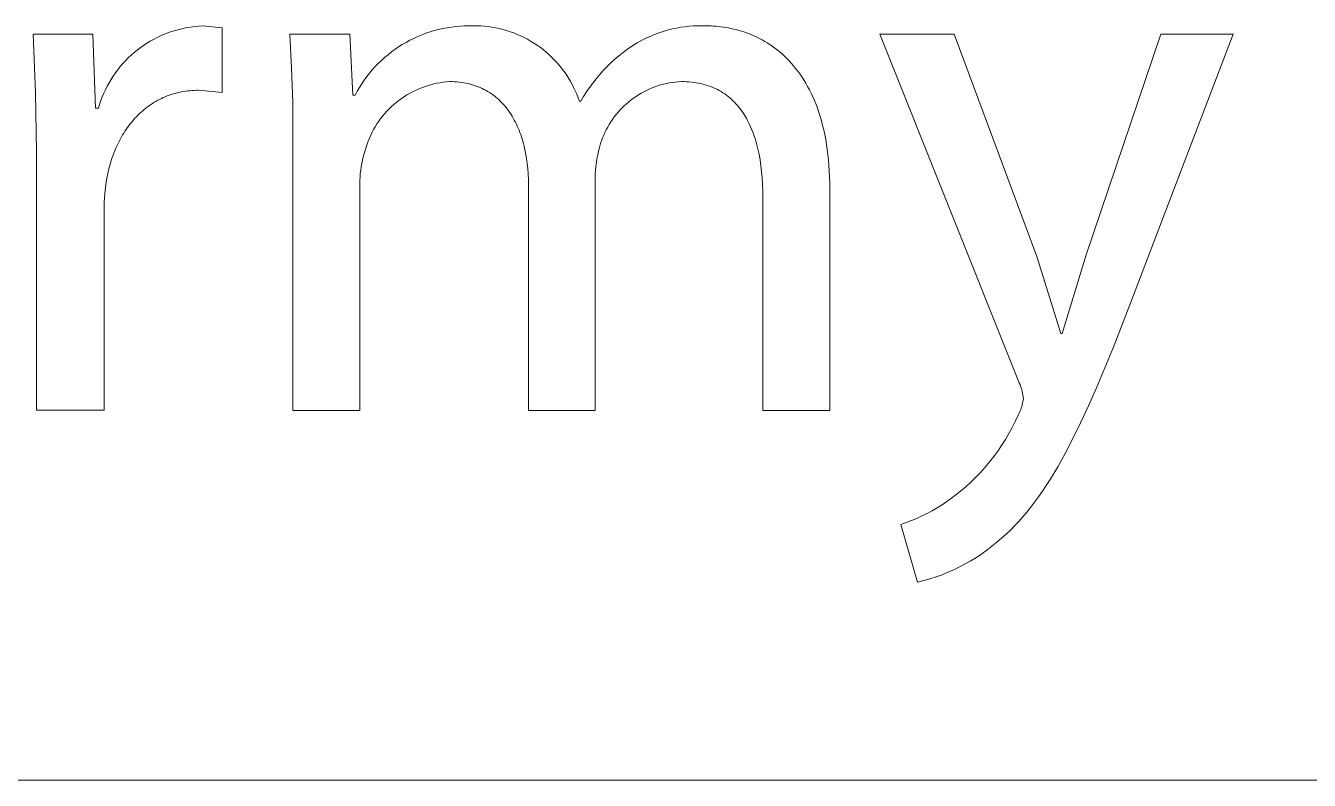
# Model space of a CAD drawing. Header units: millimetres. Extents: x 0 to 4030, y -54 to 2762.
# Drawn here: x 2987.1 to 3053.8, y -53.6 to -14.4 of the extents above; entities that cross this region are included whole.
import ezdxf

# ---------------------------------------------------------------- set-up
doc = ezdxf.new("R2010")
doc.units = ezdxf.units.MM
doc.header["$MEASUREMENT"] = 0
doc.layers.add('Domyślny', color=7, linetype='Continuous', true_color=0x000000)

msp = doc.modelspace()

# ---------------------------------------------------------------- linework, layer by layer
at = {"layer": 'Domyślny', "color": 18, "lineweight": 15, "true_color": 0x000000}
for p, q in [((2994.698, -14.701), (2994.893, -14.64)), ((2994.893, -14.64), (2995.09, -14.586)), ((2995.09, -14.586), (2995.289, -14.539)), ((2995.289, -14.539), (2995.49, -14.499)), ((2995.49, -14.499), (2995.692, -14.466)), ((2995.692, -14.466), (2995.894, -14.439)), ((2995.894, -14.439), (2996.098, -14.42)), ((2996.098, -14.42), (2996.302, -14.408)), ((2996.302, -14.408), (2997.322, -14.516)), ((2997.322, -14.516), (2997.322, -17.871)), ((3008.119, -14.719), (3008.336, -14.654)), ((3008.336, -14.654), (3008.555, -14.595)), ((3008.555, -14.595), (3008.777, -14.544)), ((3008.777, -14.544), (3009, -14.501)), ((3009, -14.501), (3009.224, -14.465)), ((3009.224, -14.465), (3009.449, -14.437)), ((3009.449, -14.437), (3009.675, -14.417)), ((3009.675, -14.417), (3009.902, -14.404)), ((3009.902, -14.404), (3010.129, -14.399)), ((3010.129, -14.399), (3010.356, -14.401)), ((3010.356, -14.401), (3010.552, -14.402)), ((3010.552, -14.402), (3010.747, -14.41)), ((3010.747, -14.41), (3010.942, -14.424)), ((3010.942, -14.424), (3011.137, -14.445)), ((3011.137, -14.445), (3011.33, -14.473)), ((3011.33, -14.473), (3011.523, -14.507)), ((3011.523, -14.507), (3011.714, -14.547)), ((3011.714, -14.547), (3011.904, -14.594)), ((3011.904, -14.594), (3012.092, -14.648)), ((3012.092, -14.648), (3012.278, -14.708)), ((3020.283, -14.676), (3020.496, -14.616)), ((3020.496, -14.616), (3020.71, -14.563)), ((3020.71, -14.563), (3020.925, -14.518)), ((3020.925, -14.518), (3021.143, -14.479)), ((3021.143, -14.479), (3021.361, -14.448)), ((3021.361, -14.448), (3021.58, -14.424)), ((3021.58, -14.424), (3021.8, -14.407)), ((3021.8, -14.407), (3022.02, -14.398)), ((3022.02, -14.398), (3022.241, -14.396)), ((3022.241, -14.396), (3022.461, -14.401)), ((3022.461, -14.401), (3022.584, -14.403)), ((3022.584, -14.403), (3022.708, -14.406)), ((3022.708, -14.406), (3022.833, -14.413)), ((3022.833, -14.413), (3022.96, -14.422)), ((3022.96, -14.422), (3023.089, -14.434)), ((3023.089, -14.434), (3023.218, -14.449)), ((3023.218, -14.449), (3023.349, -14.467)), ((3023.349, -14.467), (3023.481, -14.487)), ((3023.481, -14.487), (3023.613, -14.511)), ((3023.613, -14.511), (3023.747, -14.538)), ((3023.747, -14.538), (3023.881, -14.569)), ((3023.881, -14.569), (3024.015, -14.602)), ((3024.015, -14.602), (3024.15, -14.639)), ((3024.15, -14.639), (3024.286, -14.68)), ((2987.637, -17.89), (2987.512, -14.838)), ((2987.512, -14.838), (2990.612, -14.838)), ((2990.612, -14.838), (2990.746, -18.676)), ((2993.236, -15.424), (2993.407, -15.312)), ((2993.407, -15.312), (2993.582, -15.206)), ((2993.582, -15.206), (2993.76, -15.105)), ((2993.76, -15.105), (2993.942, -15.012)), ((2993.942, -15.012), (2994.127, -14.924)), ((2994.127, -14.924), (2994.315, -14.843)), ((2994.315, -14.843), (2994.505, -14.769)), ((2994.505, -14.769), (2994.698, -14.701)), ((3000.93, -16.596), (3000.828, -14.831)), ((3000.828, -14.831), (3003.955, -14.831)), ((3003.955, -14.831), (3004.102, -17.998)), ((3006.676, -15.379), (3006.872, -15.264)), ((3006.872, -15.264), (3007.072, -15.156)), ((3007.072, -15.156), (3007.275, -15.054)), ((3007.275, -15.054), (3007.482, -14.96)), ((3007.482, -14.96), (3007.691, -14.872)), ((3007.691, -14.872), (3007.904, -14.792)), ((3007.904, -14.792), (3008.119, -14.719)), ((3012.278, -14.708), (3012.462, -14.774)), ((3012.462, -14.774), (3012.644, -14.846)), ((3012.644, -14.846), (3012.823, -14.925)), ((3012.823, -14.925), (3012.999, -15.009)), ((3012.999, -15.009), (3013.172, -15.1)), ((3013.172, -15.1), (3013.342, -15.196)), ((3013.342, -15.196), (3013.509, -15.298)), ((3013.509, -15.298), (3013.672, -15.406)), ((3018.682, -15.405), (3018.871, -15.29)), ((3018.871, -15.29), (3019.063, -15.183)), ((3019.063, -15.183), (3019.259, -15.081)), ((3019.259, -15.081), (3019.458, -14.987)), ((3019.458, -14.987), (3019.661, -14.899)), ((3019.661, -14.899), (3019.866, -14.818)), ((3019.866, -14.818), (3020.073, -14.744)), ((3020.073, -14.744), (3020.283, -14.676)), ((3024.286, -14.68), (3024.421, -14.724)), ((3024.421, -14.724), (3024.557, -14.772)), ((3024.557, -14.772), (3024.692, -14.823)), ((3024.692, -14.823), (3024.827, -14.878)), ((3024.827, -14.878), (3024.962, -14.937)), ((3024.962, -14.937), (3025.097, -15)), ((3025.097, -15), (3025.231, -15.068)), ((3025.231, -15.068), (3025.365, -15.139)), ((3025.365, -15.139), (3025.498, -15.214)), ((3025.498, -15.214), (3025.63, -15.294)), ((3025.63, -15.294), (3025.76, -15.378)), ((3038.68, -32.848), (3031.473, -14.838)), ((3031.473, -14.838), (3035.339, -14.838)), ((3035.339, -14.838), (3039.62, -26.379)), ((3042.196, -26.299), (3046.075, -14.838)), ((3049.819, -14.838), (3044.505, -28.755)), ((3046.075, -14.838), (3049.819, -14.838)), ((2992.446, -16.07), (2992.595, -15.93)), ((2992.595, -15.93), (2992.748, -15.795)), ((2992.748, -15.795), (2992.907, -15.666)), ((2992.907, -15.666), (2993.069, -15.542)), ((2993.069, -15.542), (2993.236, -15.424)), ((3005.761, -16.049), (3005.935, -15.902)), ((3005.935, -15.902), (3006.114, -15.762)), ((3006.114, -15.762), (3006.297, -15.628)), ((3006.297, -15.628), (3006.485, -15.5)), ((3006.485, -15.5), (3006.676, -15.379)), ((3013.672, -15.406), (3013.832, -15.519)), ((3013.832, -15.519), (3013.987, -15.638)), ((3013.987, -15.638), (3014.139, -15.762)), ((3014.139, -15.762), (3014.286, -15.891)), ((3014.286, -15.891), (3014.428, -16.025)), ((3017.706, -16.141), (3017.92, -15.959)), ((3017.92, -15.959), (3018.14, -15.784)), ((3018.14, -15.784), (3018.316, -15.651)), ((3018.316, -15.651), (3018.497, -15.525)), ((3018.497, -15.525), (3018.682, -15.405)), ((3025.76, -15.378), (3025.89, -15.466)), ((3025.89, -15.466), (3026.019, -15.559)), ((3026.019, -15.559), (3026.146, -15.657)), ((3026.146, -15.657), (3026.272, -15.759)), ((3026.272, -15.759), (3026.397, -15.866)), ((3026.397, -15.866), (3026.519, -15.978)), ((3026.519, -15.978), (3026.64, -16.094)), ((2991.901, -16.68), (2992.029, -16.521)), ((2992.029, -16.521), (2992.163, -16.366)), ((2992.163, -16.366), (2992.302, -16.216)), ((2992.302, -16.216), (2992.446, -16.07)), ((3000.984, -18.364), (3000.93, -16.596)), ((3005.119, -16.69), (3005.271, -16.521)), ((3005.271, -16.521), (3005.429, -16.358)), ((3005.429, -16.358), (3005.593, -16.201)), ((3005.593, -16.201), (3005.761, -16.049)), ((3014.428, -16.025), (3014.566, -16.163)), ((3014.566, -16.163), (3014.699, -16.307)), ((3014.699, -16.307), (3014.827, -16.454)), ((3014.827, -16.454), (3014.95, -16.606)), ((3014.95, -16.606), (3015.068, -16.762)), ((3017.103, -16.73), (3017.298, -16.527)), ((3017.298, -16.527), (3017.499, -16.33)), ((3017.499, -16.33), (3017.706, -16.141)), ((3026.64, -16.094), (3026.759, -16.216)), ((3026.759, -16.216), (3026.876, -16.342)), ((3026.876, -16.342), (3026.991, -16.474)), ((3026.991, -16.474), (3027.104, -16.611)), ((3027.104, -16.611), (3027.214, -16.753)), ((2991.447, -17.36), (2991.552, -17.184)), ((2991.552, -17.184), (2991.662, -17.012)), ((2991.662, -17.012), (2991.779, -16.844)), ((2991.779, -16.844), (2991.901, -16.68)), ((3004.569, -17.412), (3004.697, -17.224)), ((3004.697, -17.224), (3004.832, -17.041)), ((3004.832, -17.041), (3004.972, -16.863)), ((3004.972, -16.863), (3005.119, -16.69)), ((3008.968, -17.313), (3008.801, -17.332)), ((3009.135, -17.3), (3008.968, -17.313)), ((3009.261, -17.302), (3009.135, -17.3)), ((3009.385, -17.307), (3009.261, -17.302)), ((3009.507, -17.315), (3009.385, -17.307)), ((3009.628, -17.327), (3009.507, -17.315)), ((3009.746, -17.341), (3009.628, -17.327)), ((3015.068, -16.762), (3015.181, -16.922)), ((3015.181, -16.922), (3015.287, -17.086)), ((3015.287, -17.086), (3015.389, -17.253)), ((3015.389, -17.253), (3015.484, -17.424)), ((3016.564, -17.378), (3016.736, -17.156)), ((3016.736, -17.156), (3016.916, -16.94)), ((3016.916, -16.94), (3017.103, -16.73)), ((3020.861, -17.324), (3020.705, -17.344)), ((3021.017, -17.309), (3020.861, -17.324)), ((3021.173, -17.3), (3021.017, -17.309)), ((3021.306, -17.302), (3021.173, -17.3)), ((3021.437, -17.307), (3021.306, -17.302)), ((3021.565, -17.315), (3021.437, -17.307)), ((3021.692, -17.327), (3021.565, -17.315)), ((3021.816, -17.341), (3021.692, -17.327)), ((3027.214, -16.753), (3027.322, -16.901)), ((3027.322, -16.901), (3027.427, -17.054)), ((3027.427, -17.054), (3027.53, -17.212)), ((3027.53, -17.212), (3027.629, -17.376)), ((2987.673, -20.944), (2987.637, -17.89)), ((2991.091, -18.095), (2991.171, -17.907)), ((2991.171, -17.907), (2991.256, -17.721)), ((2991.256, -17.721), (2991.349, -17.539)), ((2991.349, -17.539), (2991.447, -17.36)), ((2994.667, -17.975), (2994.566, -18.01)), ((2994.771, -17.942), (2994.667, -17.975)), ((2994.875, -17.912), (2994.771, -17.942)), ((2994.981, -17.884), (2994.875, -17.912)), ((2995.087, -17.859), (2994.981, -17.884)), ((2995.195, -17.836), (2995.087, -17.859)), ((2995.305, -17.816), (2995.195, -17.836)), ((2995.415, -17.799), (2995.305, -17.816)), ((2995.526, -17.784), (2995.415, -17.799)), ((2995.639, -17.772), (2995.526, -17.784)), ((2995.753, -17.762), (2995.639, -17.772)), ((2995.868, -17.755), (2995.753, -17.762)), ((2995.984, -17.751), (2995.868, -17.755)), ((2996.101, -17.75), (2995.984, -17.751)), ((2997.322, -17.871), (2996.101, -17.75)), ((3004.102, -17.998), (3004.223, -17.998)), ((3004.223, -17.998), (3004.332, -17.799)), ((3004.332, -17.799), (3004.447, -17.603)), ((3004.447, -17.603), (3004.569, -17.412)), ((3006.914, -17.993), (3006.772, -18.082)), ((3007.059, -17.909), (3006.914, -17.993)), ((3007.207, -17.829), (3007.059, -17.909)), ((3007.358, -17.755), (3007.207, -17.829)), ((3007.511, -17.686), (3007.358, -17.755)), ((3007.666, -17.622), (3007.511, -17.686)), ((3007.823, -17.564), (3007.666, -17.622)), ((3007.982, -17.512), (3007.823, -17.564)), ((3008.143, -17.464), (3007.982, -17.512)), ((3008.306, -17.423), (3008.143, -17.464)), ((3008.47, -17.387), (3008.306, -17.423)), ((3008.635, -17.357), (3008.47, -17.387)), ((3008.801, -17.332), (3008.635, -17.357)), ((3009.862, -17.359), (3009.746, -17.341)), ((3009.977, -17.38), (3009.862, -17.359)), ((3010.089, -17.404), (3009.977, -17.38)), ((3010.2, -17.431), (3010.089, -17.404)), ((3010.308, -17.461), (3010.2, -17.431)), ((3010.415, -17.494), (3010.308, -17.461)), ((3010.519, -17.53), (3010.415, -17.494)), ((3010.622, -17.569), (3010.519, -17.53)), ((3010.723, -17.611), (3010.622, -17.569)), ((3010.821, -17.656), (3010.723, -17.611)), ((3010.918, -17.703), (3010.821, -17.656)), ((3011.013, -17.753), (3010.918, -17.703)), ((3011.106, -17.807), (3011.013, -17.753)), ((3011.197, -17.862), (3011.106, -17.807)), ((3011.285, -17.921), (3011.197, -17.862)), ((3011.372, -17.982), (3011.285, -17.921)), ((3011.457, -18.046), (3011.372, -17.982)), ((3015.484, -17.424), (3015.574, -17.598)), ((3015.574, -17.598), (3015.658, -17.774)), ((3015.658, -17.774), (3015.735, -17.954)), ((3015.735, -17.954), (3015.807, -18.136)), ((3016.093, -18.077), (3016.242, -17.839)), ((3016.242, -17.839), (3016.399, -17.605)), ((3016.399, -17.605), (3016.564, -17.378)), ((3018.95, -17.98), (3018.819, -18.065)), ((3019.085, -17.9), (3018.95, -17.98)), ((3019.223, -17.825), (3019.085, -17.9)), ((3019.362, -17.755), (3019.223, -17.825)), ((3019.505, -17.689), (3019.362, -17.755)), ((3019.649, -17.628), (3019.505, -17.689)), ((3019.795, -17.572), (3019.649, -17.628)), ((3019.943, -17.521), (3019.795, -17.572)), ((3020.093, -17.475), (3019.943, -17.521)), ((3020.245, -17.435), (3020.093, -17.475)), ((3020.397, -17.399), (3020.245, -17.435)), ((3020.551, -17.369), (3020.397, -17.399)), ((3020.705, -17.344), (3020.551, -17.369)), ((3021.938, -17.359), (3021.816, -17.341)), ((3022.058, -17.381), (3021.938, -17.359)), ((3022.175, -17.405), (3022.058, -17.381)), ((3022.291, -17.433), (3022.175, -17.405)), ((3022.404, -17.463), (3022.291, -17.433)), ((3022.516, -17.497), (3022.404, -17.463)), ((3022.625, -17.534), (3022.516, -17.497)), ((3022.732, -17.574), (3022.625, -17.534)), ((3022.836, -17.618), (3022.732, -17.574)), ((3022.939, -17.664), (3022.836, -17.618)), ((3023.04, -17.713), (3022.939, -17.664)), ((3023.138, -17.766), (3023.04, -17.713)), ((3023.234, -17.821), (3023.138, -17.766)), ((3023.328, -17.879), (3023.234, -17.821)), ((3023.42, -17.941), (3023.328, -17.879)), ((3023.51, -18.005), (3023.42, -17.941)), ((3027.629, -17.376), (3027.726, -17.546)), ((3027.726, -17.546), (3027.82, -17.721)), ((3027.82, -17.721), (3027.91, -17.903)), ((3027.91, -17.903), (3027.998, -18.09)), ((2990.894, -18.676), (2990.953, -18.48)), ((2990.953, -18.48), (2991.019, -18.287)), ((2991.019, -18.287), (2991.091, -18.095)), ((2993.445, -18.612), (2993.36, -18.677)), ((2993.53, -18.55), (2993.445, -18.612)), ((2993.618, -18.489), (2993.53, -18.55)), ((2993.707, -18.431), (2993.618, -18.489)), ((2993.797, -18.375), (2993.707, -18.431)), ((2993.888, -18.322), (2993.797, -18.375)), ((2993.981, -18.27), (2993.888, -18.322)), ((2994.075, -18.221), (2993.981, -18.27)), ((2994.171, -18.174), (2994.075, -18.221)), ((2994.267, -18.13), (2994.171, -18.174)), ((2994.366, -18.087), (2994.267, -18.13)), ((2994.465, -18.047), (2994.366, -18.087)), ((2994.566, -18.01), (2994.465, -18.047)), ((3000.989, -20.132), (3000.984, -18.364)), ((3006.113, -18.6), (3005.993, -18.716)), ((3006.238, -18.487), (3006.113, -18.6)), ((3006.366, -18.379), (3006.238, -18.487)), ((3006.498, -18.276), (3006.366, -18.379)), ((3006.634, -18.177), (3006.498, -18.276)), ((3006.772, -18.082), (3006.634, -18.177)), ((3011.54, -18.112), (3011.457, -18.046)), ((3011.621, -18.181), (3011.54, -18.112)), ((3011.7, -18.253), (3011.621, -18.181)), ((3011.777, -18.327), (3011.7, -18.253)), ((3011.852, -18.403), (3011.777, -18.327)), ((3011.926, -18.482), (3011.852, -18.403)), ((3011.997, -18.564), (3011.926, -18.482)), ((3012.066, -18.647), (3011.997, -18.564)), ((3012.133, -18.733), (3012.066, -18.647)), ((3015.807, -18.136), (3015.872, -18.32)), ((3015.872, -18.32), (3015.953, -18.32)), ((3015.953, -18.32), (3016.093, -18.077)), ((3018.094, -18.661), (3017.985, -18.774)), ((3018.206, -18.551), (3018.094, -18.661)), ((3018.322, -18.446), (3018.206, -18.551)), ((3018.441, -18.344), (3018.322, -18.446)), ((3018.564, -18.247), (3018.441, -18.344)), ((3018.69, -18.153), (3018.564, -18.247)), ((3018.819, -18.065), (3018.69, -18.153)), ((3023.598, -18.072), (3023.51, -18.005)), ((3023.683, -18.142), (3023.598, -18.072)), ((3023.767, -18.215), (3023.683, -18.142)), ((3023.848, -18.291), (3023.767, -18.215)), ((3023.928, -18.37), (3023.848, -18.291)), ((3024.005, -18.452), (3023.928, -18.37)), ((3024.08, -18.536), (3024.005, -18.452)), ((3024.153, -18.624), (3024.08, -18.536)), ((3024.223, -18.714), (3024.153, -18.624)), ((3027.998, -18.09), (3028.081, -18.283)), ((3028.081, -18.283), (3028.162, -18.482)), ((3028.162, -18.482), (3028.238, -18.687)), ((2990.746, -18.676), (2990.894, -18.676)), ((2992.736, -19.265), (2992.664, -19.348)), ((2992.808, -19.185), (2992.736, -19.265)), ((2992.883, -19.106), (2992.808, -19.185)), ((2992.959, -19.03), (2992.883, -19.106)), ((2993.036, -18.955), (2992.959, -19.03)), ((2993.115, -18.883), (2993.036, -18.955)), ((2993.195, -18.812), (2993.115, -18.883)), ((2993.277, -18.743), (2993.195, -18.812)), ((2993.36, -18.677), (2993.277, -18.743)), ((3005.553, -19.223), (3005.455, -19.358)), ((3005.657, -19.091), (3005.553, -19.223)), ((3005.764, -18.962), (3005.657, -19.091)), ((3005.877, -18.837), (3005.764, -18.962)), ((3005.993, -18.716), (3005.877, -18.837)), ((3012.198, -18.822), (3012.133, -18.733)), ((3012.261, -18.912), (3012.198, -18.822)), ((3012.322, -19.005), (3012.261, -18.912)), ((3012.382, -19.1), (3012.322, -19.005)), ((3012.439, -19.198), (3012.382, -19.1)), ((3012.494, -19.297), (3012.439, -19.198)), ((3012.547, -19.398), (3012.494, -19.297)), ((3017.593, -19.261), (3017.505, -19.391)), ((3017.684, -19.134), (3017.593, -19.261)), ((3017.781, -19.011), (3017.684, -19.134)), ((3017.881, -18.891), (3017.781, -19.011)), ((3017.985, -18.774), (3017.881, -18.891)), ((3024.292, -18.807), (3024.223, -18.714)), ((3024.359, -18.902), (3024.292, -18.807)), ((3024.423, -19.001), (3024.359, -18.902)), ((3024.486, -19.102), (3024.423, -19.001)), ((3024.546, -19.206), (3024.486, -19.102)), ((3024.604, -19.312), (3024.546, -19.206)), ((3024.661, -19.421), (3024.604, -19.312)), ((3028.238, -18.687), (3028.311, -18.899)), ((3028.311, -18.899), (3028.38, -19.117)), ((3028.38, -19.117), (3028.445, -19.341)), ((2992.209, -19.975), (2992.15, -20.071)), ((2992.269, -19.88), (2992.209, -19.975)), ((2992.331, -19.787), (2992.269, -19.88)), ((2992.395, -19.695), (2992.331, -19.787)), ((2992.46, -19.606), (2992.395, -19.695)), ((2992.526, -19.518), (2992.46, -19.606)), ((2992.595, -19.432), (2992.526, -19.518)), ((2992.664, -19.348), (2992.595, -19.432)), ((3005.109, -19.933), (3005.035, -20.084)), ((3005.188, -19.785), (3005.109, -19.933)), ((3005.272, -19.64), (3005.188, -19.785)), ((3005.361, -19.498), (3005.272, -19.64)), ((3005.455, -19.358), (3005.361, -19.498)), ((3012.599, -19.502), (3012.547, -19.398)), ((3012.648, -19.608), (3012.599, -19.502)), ((3012.695, -19.715), (3012.648, -19.608)), ((3012.74, -19.825), (3012.695, -19.715)), ((3012.784, -19.936), (3012.74, -19.825)), ((3012.825, -20.05), (3012.784, -19.936)), ((3017.2, -19.938), (3017.136, -20.081)), ((3017.269, -19.797), (3017.2, -19.938)), ((3017.343, -19.659), (3017.269, -19.797)), ((3017.422, -19.524), (3017.343, -19.659)), ((3017.505, -19.391), (3017.422, -19.524)), ((3024.715, -19.533), (3024.661, -19.421)), ((3024.767, -19.648), (3024.715, -19.533)), ((3024.817, -19.765), (3024.767, -19.648)), ((3024.865, -19.885), (3024.817, -19.765)), ((3024.91, -20.007), (3024.865, -19.885)), ((3028.445, -19.341), (3028.506, -19.572)), ((3028.506, -19.572), (3028.563, -19.809)), ((3028.563, -19.809), (3028.616, -20.053)), ((2991.881, -20.578), (2991.833, -20.684)), ((2991.932, -20.473), (2991.881, -20.578)), ((2991.984, -20.37), (2991.932, -20.473)), ((2992.038, -20.269), (2991.984, -20.37)), ((2992.093, -20.169), (2992.038, -20.269)), ((2992.15, -20.071), (2992.093, -20.169)), ((3000.989, -34.371), (3000.989, -20.132)), ((3004.845, -20.55), (3004.793, -20.709)), ((3004.903, -20.392), (3004.845, -20.55)), ((3004.966, -20.237), (3004.903, -20.392)), ((3005.035, -20.084), (3004.966, -20.237)), ((3012.864, -20.165), (3012.825, -20.05)), ((3012.901, -20.282), (3012.864, -20.165)), ((3012.937, -20.401), (3012.901, -20.282)), ((3012.97, -20.522), (3012.937, -20.401)), ((3013.001, -20.644), (3012.97, -20.522)), ((3013.03, -20.769), (3013.001, -20.644)), ((3016.972, -20.521), (3016.917, -20.715)), ((3017.022, -20.373), (3016.972, -20.521)), ((3017.076, -20.226), (3017.022, -20.373)), ((3017.136, -20.081), (3017.076, -20.226)), ((3024.954, -20.132), (3024.91, -20.007)), ((3024.996, -20.259), (3024.954, -20.132)), ((3025.035, -20.389), (3024.996, -20.259)), ((3025.073, -20.521), (3025.035, -20.389)), ((3025.109, -20.656), (3025.073, -20.521)), ((3025.142, -20.794), (3025.109, -20.656)), ((3028.616, -20.053), (3028.664, -20.303)), ((3028.664, -20.303), (3028.707, -20.56)), ((3028.707, -20.56), (3028.746, -20.824)), ((2987.673, -34.365), (2987.673, -20.944)), ((2991.615, -21.235), (2991.577, -21.35)), ((2991.655, -21.122), (2991.615, -21.235)), ((2991.697, -21.01), (2991.655, -21.122)), ((2991.74, -20.9), (2991.697, -21.01)), ((2991.786, -20.791), (2991.74, -20.9)), ((2991.833, -20.684), (2991.786, -20.791)), ((3004.646, -21.208), (3004.604, -21.379)), ((3004.693, -21.038), (3004.646, -21.208)), ((3004.746, -20.87), (3004.693, -21.038)), ((3004.793, -20.709), (3004.746, -20.87)), ((3013.057, -20.894), (3013.03, -20.769)), ((3013.083, -21.022), (3013.057, -20.894)), ((3013.127, -21.282), (3013.083, -21.022)), ((3013.163, -21.548), (3013.127, -21.282)), ((3016.785, -21.304), (3016.754, -21.503)), ((3016.823, -21.107), (3016.785, -21.304)), ((3016.867, -20.91), (3016.823, -21.107)), ((3016.917, -20.715), (3016.867, -20.91)), ((3025.203, -21.076), (3025.142, -20.794)), ((3025.255, -21.367), (3025.203, -21.076)), ((3028.746, -20.824), (3028.78, -21.095)), ((3028.78, -21.095), (3028.809, -21.373)), ((2991.442, -21.822), (2991.386, -22.065)), ((2991.506, -21.583), (2991.442, -21.822)), ((2991.577, -21.35), (2991.506, -21.583)), ((3004.515, -21.899), (3004.497, -22.074)), ((3004.539, -21.724), (3004.515, -21.899)), ((3004.569, -21.551), (3004.539, -21.724)), ((3004.604, -21.379), (3004.569, -21.551)), ((3013.192, -21.82), (3013.163, -21.548)), ((3013.212, -22.097), (3013.192, -21.82)), ((3016.71, -21.904), (3016.697, -22.105)), ((3016.729, -21.703), (3016.71, -21.904)), ((3016.754, -21.503), (3016.729, -21.703)), ((3025.3, -21.669), (3025.255, -21.367)), ((3025.336, -21.979), (3025.3, -21.669)), ((3025.364, -22.299), (3025.336, -21.979)), ((3028.809, -21.373), (3028.833, -21.658)), ((3028.833, -21.658), (3028.852, -21.95)), ((3028.852, -21.95), (3028.865, -22.249)), ((2991.288, -22.641), (2991.25, -22.971)), ((2991.336, -22.313), (2991.288, -22.641)), ((2991.386, -22.065), (2991.336, -22.313)), ((3004.484, -22.249), (3004.478, -22.425)), ((3004.478, -22.425), (3004.478, -22.601)), ((3004.478, -22.601), (3004.478, -34.371)), ((3004.497, -22.074), (3004.484, -22.249)), ((3013.224, -22.38), (3013.212, -22.097)), ((3013.228, -22.669), (3013.224, -22.38)), ((3016.697, -22.105), (3016.691, -22.306)), ((3016.691, -22.306), (3016.691, -34.371)), ((3025.385, -22.628), (3025.364, -22.299)), ((3025.397, -22.966), (3025.385, -22.628)), ((3028.865, -22.249), (3028.874, -22.556)), ((3028.874, -22.556), (3028.877, -22.87)), ((2991.22, -23.301), (2991.2, -23.632)), ((2991.25, -22.971), (2991.22, -23.301)), ((3013.228, -34.371), (3013.228, -22.669)), ((3025.401, -23.313), (3025.397, -22.966)), ((3025.401, -34.371), (3025.401, -23.313)), ((3028.877, -22.87), (3028.877, -34.371)), ((2991.2, -23.632), (2991.189, -23.964)), ((2991.189, -23.964), (2991.189, -34.365)), ((3039.62, -26.379), (3040.868, -30.379)), ((3040.948, -30.379), (3042.196, -26.299)), ((3044.505, -28.755), (3043.584, -31.121)), ((3040.868, -30.379), (3040.948, -30.379)), ((3043.584, -31.121), (3042.722, -33.202)), ((3038.719, -32.935), (3038.68, -32.848)), ((3038.755, -33.023), (3038.719, -32.935)), ((3038.788, -33.112), (3038.755, -33.023)), ((3038.819, -33.202), (3038.788, -33.112)), ((3038.846, -33.294), (3038.819, -33.202)), ((3038.87, -33.386), (3038.846, -33.294)), ((3042.722, -33.202), (3042.308, -34.143)), ((3038.891, -33.479), (3038.87, -33.386)), ((3038.89, -34.004), (3038.908, -33.924)), ((3038.909, -33.572), (3038.891, -33.479)), ((3038.908, -33.924), (3038.923, -33.842)), ((3038.924, -33.666), (3038.909, -33.572)), ((3038.923, -33.842), (3038.935, -33.761)), ((3038.935, -33.761), (3038.924, -33.666)), ((2991.189, -34.365), (2987.673, -34.365)), ((3004.478, -34.371), (3000.989, -34.371)), ((3016.691, -34.371), (3013.228, -34.371)), ((3028.877, -34.371), (3025.401, -34.371)), ((3038.505, -34.944), (3038.653, -34.62)), ((3038.653, -34.62), (3038.692, -34.546)), ((3038.692, -34.546), (3038.728, -34.472)), ((3038.728, -34.472), (3038.761, -34.396)), ((3038.761, -34.396), (3038.792, -34.32)), ((3038.792, -34.32), (3038.82, -34.242)), ((3038.82, -34.242), (3038.846, -34.164)), ((3038.846, -34.164), (3038.869, -34.084)), ((3038.869, -34.084), (3038.89, -34.004)), ((3042.308, -34.143), (3041.902, -35.021)), ((3038.174, -35.577), (3038.345, -35.263)), ((3038.345, -35.263), (3038.505, -34.944)), ((3041.902, -35.021), (3041.502, -35.839)), ((3037.802, -36.186), (3037.994, -35.885)), ((3037.994, -35.885), (3038.174, -35.577)), ((3041.502, -35.839), (3041.106, -36.601)), ((3037.39, -36.769), (3037.601, -36.481)), ((3037.601, -36.481), (3037.802, -36.186)), ((3041.106, -36.601), (3040.711, -37.308)), ((3036.701, -37.589), (3036.94, -37.323)), ((3036.94, -37.323), (3037.17, -37.05)), ((3037.17, -37.05), (3037.39, -36.769)), ((3040.711, -37.308), (3040.514, -37.643)), ((3036.197, -38.094), (3036.454, -37.846)), ((3036.454, -37.846), (3036.701, -37.589)), ((3040.316, -37.965), (3040.118, -38.275)), ((3040.514, -37.643), (3040.316, -37.965)), ((3035.43, -38.754), (3035.661, -38.565)), ((3035.661, -38.565), (3035.933, -38.334)), ((3035.933, -38.334), (3036.197, -38.094)), ((3039.918, -38.573), (3039.717, -38.861)), ((3040.118, -38.275), (3039.918, -38.573)), ((3034.452, -39.431), (3034.705, -39.274)), ((3034.705, -39.274), (3034.952, -39.108)), ((3034.952, -39.108), (3035.194, -38.935)), ((3035.194, -38.935), (3035.43, -38.754)), ((3039.515, -39.137), (3039.311, -39.402)), ((3039.717, -38.861), (3039.515, -39.137)), ((3033.12, -40.093), (3033.395, -39.978)), ((3033.395, -39.978), (3033.665, -39.854)), ((3033.665, -39.854), (3033.932, -39.722)), ((3033.932, -39.722), (3034.194, -39.581)), ((3034.194, -39.581), (3034.452, -39.431)), ((3038.896, -39.903), (3038.685, -40.139)), ((3039.104, -39.657), (3038.896, -39.903)), ((3039.311, -39.402), (3039.104, -39.657)), ((3032.56, -40.296), (3032.842, -40.199)), ((3033.433, -43.289), (3032.56, -40.296)), ((3032.842, -40.199), (3033.12, -40.093)), ((3038.253, -40.583), (3038.032, -40.793)), ((3038.471, -40.365), (3038.253, -40.583)), ((3038.685, -40.139), (3038.471, -40.365)), ((3037.558, -41.214), (3037.3, -41.425)), ((3037.808, -40.994), (3037.558, -41.214)), ((3038.032, -40.793), (3037.808, -40.994)), ((3036.765, -41.821), (3036.487, -42.005)), ((3037.036, -41.628), (3036.765, -41.821)), ((3037.3, -41.425), (3037.036, -41.628)), ((3035.319, -42.643), (3035.015, -42.777)), ((3035.619, -42.498), (3035.319, -42.643)), ((3035.914, -42.343), (3035.619, -42.498)), ((3036.204, -42.179), (3035.914, -42.343)), ((3036.487, -42.005), (3036.204, -42.179)), ((3033.756, -43.208), (3033.433, -43.289)), ((3034.076, -43.117), (3033.756, -43.208)), ((3034.393, -43.014), (3034.076, -43.117)), ((3034.706, -42.901), (3034.393, -43.014)), ((3035.015, -42.777), (3034.706, -42.901)), ((4026.418, -53.579), (0.001, -53.579)), ((4026.418, -53.579), (2507.181, -53.579))]:
    msp.add_line(p, q, dxfattribs=at)

doc.saveas('drawing.dxf')
